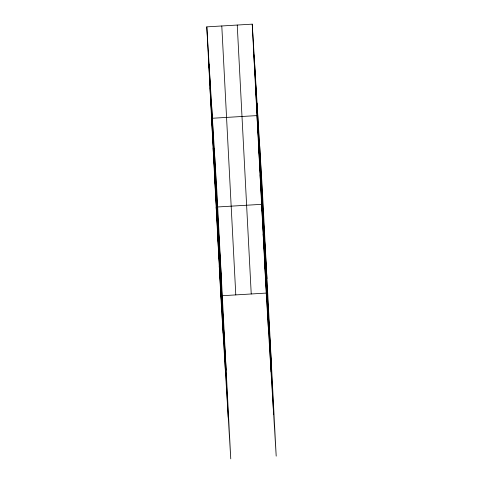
<?xml version="1.0" encoding="UTF-8"?>
<svg xmlns="http://www.w3.org/2000/svg" width="483" height="483" viewBox="0 0 483 483"><rect width="100%" height="100%" fill="white"/><g stroke="black" fill="none" stroke-linecap="round" stroke-linejoin="round"><path stroke-width="0.72" d="M206.802 26.867L216.776 189.916L230.771 458.85L220.803 295.801L206.802 26.867L252.229 24.15L262.197 187.199L276.198 456.133L266.224 293.084L252.229 24.15M220.803 295.801L266.224 293.084M253.816 54.627L256.099 92.018M255.398 85.111L257.687 122.495M266.96 278.637L256.986 115.588L211.56 118.305L221.534 281.354M258.526 145.172L260.814 182.562M260.065 174.755L262.354 212.14M271.579 367.382L261.605 204.339L216.179 207.056L226.153 370.099M263.144 233.923L265.433 271.307M264.684 263.501L266.972 300.891M208.39 57.344L210.679 94.734M209.978 87.828L212.26 125.212M213.1 147.889L215.388 185.279M214.639 177.472L216.927 214.863M217.718 236.64L220.006 274.024M219.258 266.224L221.546 303.608M259.661 145.727L273.662 414.668M257.053 103.006L271.048 371.94M254.511 61.54L268.512 330.475M237.238 25.05L251.232 293.984M221.794 25.973L235.789 294.908M214.241 148.444L228.236 417.384M211.626 105.723L225.621 374.657M209.091 64.257L223.086 333.192"/></g></svg>
